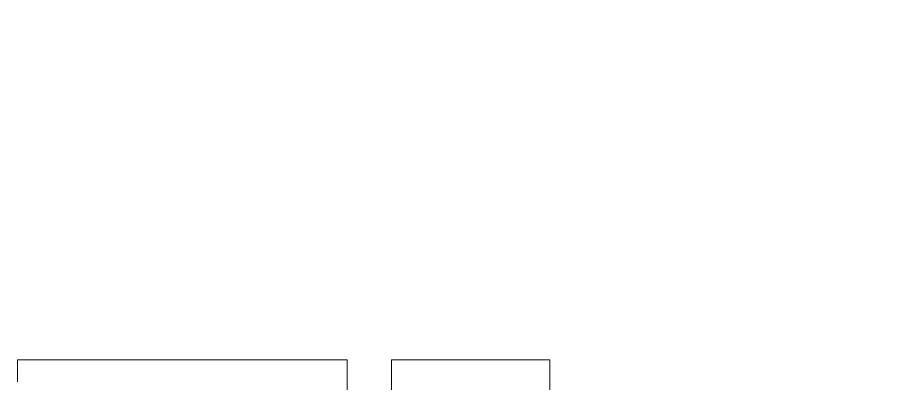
# Model space of a CAD drawing. Extents: x -965262 to 1142518, y -357520 to 71675.
# Drawn here: x -852288.3 to -852150.5, y -91554.6 to -91496.8 of the extents above; entities that cross this region are included whole.
import ezdxf

# ---------------------------------------------------------------- set-up
doc = ezdxf.new("R2010")
doc.units = 0
doc.header["$LTSCALE"] = 10
doc.layers.get('0').update_dxf_attribs({"linetype": 'CONTINUOUS', "lineweight": 30})
doc.layers.add('Оборудование', color=7, linetype='CONTINUOUS', lineweight=30)

msp = doc.modelspace()

# ---------------------------------------------------------------- hatches: boundary and pattern name
at = {"lineweight": 30, "true_color": 0x1b8828}
h = msp.add_hatch(color=106, dxfattribs=at)
h.dxf.hatch_style = 1
h.paths.add_polyline_path([(-851459.79, -90277.67), (-853359.79, -90277.67), (-853359.79, -94944.84), (-851459.79, -94944.84)])
h.paths.add_polyline_path([(-851559.79, -94844.84), (-853259.79, -94844.84), (-853259.79, -90344.85), (-851559.79, -90344.85)], flags=16)

# ---------------------------------------------------------------- linework, layer by layer
at = {"layer": 'Оборудование', "color": 7, "lineweight": 0}
for p, q in [((-852288.29, -91554.34, -2902.58), (-852288.29, -91550.84, -2902.58)), ((-852288.29, -91550.84, -2902.58), (-852236.29, -91550.84, -2902.58)), ((-852236.29, -91956.84, -2902.58), (-852236.29, -91550.84, -2902.58)), ((-852229.29, -91956.84, -2902.58), (-852229.29, -91550.84, -2902.58)), ((-852229.29, -91550.84, -2902.58), (-852204.29, -91550.84, -2902.58)), ((-852204.29, -91956.84, -2902.58), (-852204.29, -91550.84, -2902.58))]:
    msp.add_line(p, q, dxfattribs=at)

doc.saveas('drawing.dxf')
